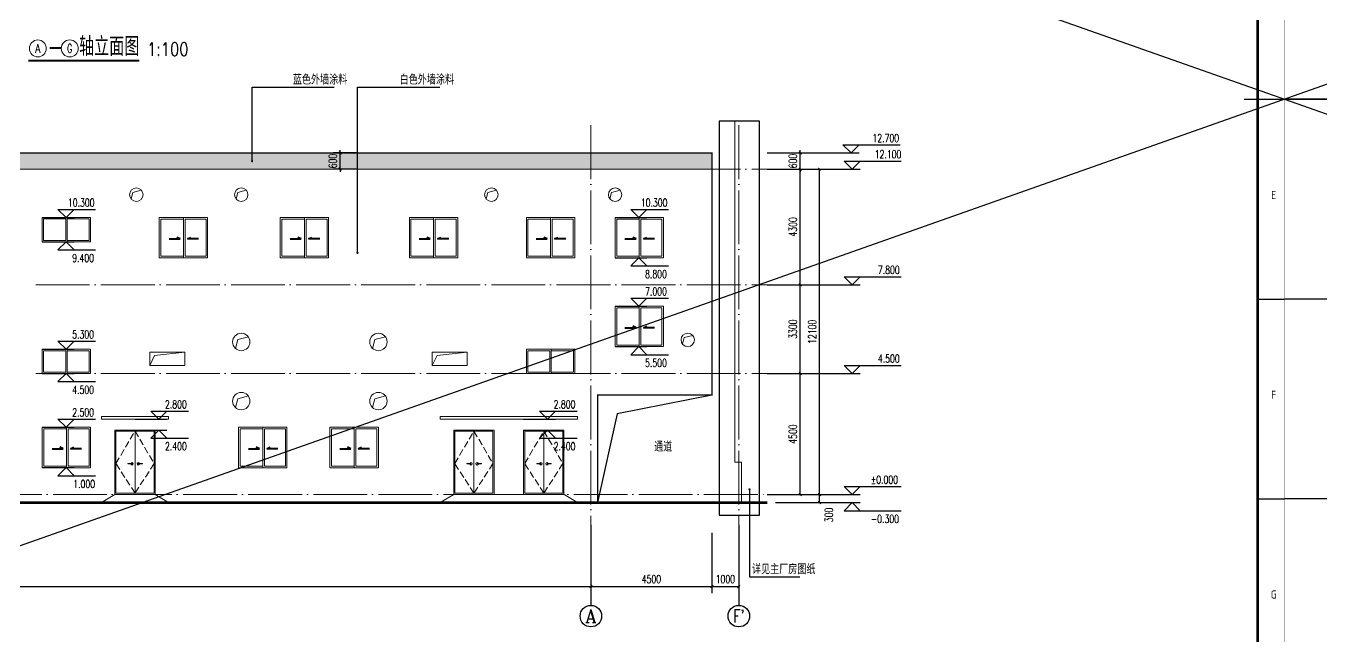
# Model space of a CAD drawing. Extents: x 238398 to 585159, y -66832 to 191977.
# Drawn here: x 402242 to 450397, y -27378 to -4691 of the extents above; entities that cross this region are included whole.
import ezdxf
from ezdxf.enums import TextEntityAlignment as Align

# ---------------------------------------------------------------- set-up
doc = ezdxf.new("R2010")
doc.units = 0
doc.header["$LTSCALE"] = 1000
doc.header["$MEASUREMENT"] = 0
doc.linetypes.add('DASH', pattern=[0.35, 0.25, -0.1])
doc.linetypes.add('DOTE', pattern=[2.42, 2, -0.2, 0.02, -0.2])
doc.layers.get('0').update_dxf_attribs({"color": 8})
doc.layers.get('Defpoints').update_dxf_attribs({"color": 8})
for name, color, linetype in [('-人员定位', 6, 'Continuous'), ('AXIS', 8, 'Continuous'), ('AXIS_TEXT', 8, 'Continuous'), ('DIM_ELEV', 8, 'Continuous'), ('DIM_LEAD', 8, 'Continuous'), ('DIM_SYMB', 8, 'Continuous'), ('PUB_DIM', 8, 'Continuous'), ('压型钢板', 8, 'Continuous'), ('填充', 8, 'Continuous')]:
    doc.layers.add(name, color=color, linetype=linetype)
for name, color, linetype, lineweight in [('DOTE', 8, 'DOTE', 13), ('PUB_HATCH', 8, 'Continuous', 5), ('PUB_TEXT', 8, 'Continuous', 20), ('WALL', 8, 'Continuous', 40), ('立面1线', 8, 'Continuous', 20), ('立面窗线', 8, 'Continuous', 15)]:
    doc.layers.add(name, color=color, linetype=linetype, lineweight=lineweight)
doc.styles.add('_TCH_AXIS', font='complex.shx', dxfattribs={"bigfont": 'gbcbig.shx'})
doc.styles.add('_TCH_DIM', font='SIMPLEX', dxfattribs={"bigfont": 'GBCBIG'})
doc.styles.add('_TCH_DIM_T3', font='SIMPLEX', dxfattribs={"width": 0.705882, "bigfont": 'GBCBIG'})
doc.styles.add('HZTXT', font='geditxt.shx', dxfattribs={"width": 0.8, "bigfont": 'hztxt1.shx'})
doc.styles.get("Standard").update_dxf_attribs({"font": 'gbenor.shx', "bigfont": 'gbcbig.shx'})
doc.styles.add('TK', font='GEDITXT.SHX', dxfattribs={"width": 0.85, "height": 3.5, "bigfont": 'hztxt1.shx'})
doc.dimstyles.new('_TCH_ARCH&&100', dxfattribs={"dimtxt": 297.5, "dimasz": 100, "dimexe": 250, "dimexo": 300, "dimgap": 126.25, "dimtad": 1, "dimdec": 0, "dimzin": 0, "dimdsep": 46, "dimtxsty": '_TCH_DIM_T3', "dimblk": 'ARCHTICK', "dimcen": 0.09, "dimazin": 2, "dimtfac": 1, "dimtdec": 0, "dimtix": 1, "dimtmove": 2, "dimatfit": 3, "dimfxl": 0, "dimtolj": 1, "dimtzin": 0, "dimarcsym": 0})

# ---------------------------------------------------------------- blocks, each defined once
blk = doc.blocks.new('GEDI_WK_A1')
at = {"color": 3}
for p, q in [((25, 297), (0, 297)), ((831, 297), (841, 297)), ((25, 222.75), (0, 222.75)), ((831, 222.75), (841, 222.75)), ((25, 148.5), (0, 148.5)), ((831, 148.5), (841, 148.5))]:
    blk.add_line(p, q, dxfattribs=at)
for points, const_width in [([(0, 0), (841, 0), (841, 594), (0, 594)], 0.1), ([(25, 10), (831, 10), (831, 584), (25, 584)], 1)]:
    blk.add_lwpolyline(points, close=True, dxfattribs=dict(at, const_width=const_width))
at = {"color": 3, "const_width": 0.5}
for points in [[(30, 297), (0, 297)], [(826, 297), (841, 297)]]:
    blk.add_lwpolyline(points, dxfattribs=at)
at = {"color": 3}
for s, p in [('E', (837, 259.88)), ('F', (837, 185.62)), ('G', (837, 111.38))]:
    blk.add_text(s, height=3, dxfattribs=at).set_placement(p, align=Align.CENTER)
blk = doc.blocks.new('CEEC_TK_A1')
blk.add_blockref('GEDI_WK_A1', (0, 0))
at = {"style": 'TK', "width": 0.85}
for tag, height, p in [('PROJECTNAME', 4.75, (776, 44)), ('PHASE', 4, (818, 44)), ('DRAWINGNAME', 4.75, (786, 31))]:
    blk.add_attdef(tag, text='', height=height, dxfattribs=at).set_placement(p, align=Align.MIDDLE_CENTER)
for tag, p, height in [('APPROVE', (663, 32.75), 3.5), ('DESIGN', (708, 32.75), 3.5), ('REVIEW1', (663, 25.75), 3.5), ('DRAW', (708, 25.75), 3.5), ('REVIEW2', (663, 18.75), 3.5), ('PROPORTION', (708, 18.75), 3.5), ('DRAWINGNUMBER', (758, 18.5), 4), ('CHECK', (663, 11.75), 3.5), ('DATE', (708, 11.75), 3.5), ('VERSION', (824, 11.75), 3.5)]:
    blk.add_attdef(tag, p, '', height=height, dxfattribs=at)
blk = doc.blocks.new('TCVFASDA')
at = {"layer": 'WALL', "color": 8}
for p, q in [((392589, 5656), (393002, 5656)), ((393002, 5656), (392878, 5714)), ((393276, 5656), (393400, 5714)), ((393690, 5656), (393276, 5656))]:
    blk.add_line(p, q, dxfattribs=at)
at = {"layer": '立面窗线'}
for p, q in [((393124, 6453), (393124, 4953)), ((393184, 6393), (393184, 5013))]:
    blk.add_line(p, q, dxfattribs=at)
blk.add_lwpolyline([(394024, 4953), (392224, 4953), (392224, 6453), (394024, 6453)], close=True, dxfattribs=at)
for points in [[(393124, 5013), (392284, 5013), (392284, 6393), (393124, 6393)], [(393184, 6393), (393964, 6393), (393964, 5013), (393184, 5013)]]:
    blk.add_lwpolyline(points, dxfattribs=at)
blk = doc.blocks.new('rtadsvdas')
at = {"layer": '立面窗线'}
for p, q in [((389917, -3893), (389917, -6203)), ((391337, -3893), (389917, -3893)), ((390627, -3893), (390627, -6203)), ((391337, -6203), (391337, -3893)), ((389917, -6203), (391337, -6203))]:
    blk.add_line(p, q, dxfattribs=at)
for points in [[(389877, -6253), (391377, -6253), (391377, -3853), (389877, -3853)], [(390518, -5114), (390361, -5114), (390361, -5102), (390518, -5102)], [(390748, -5114), (390905, -5114), (390905, -5102), (390748, -5102)]]:
    blk.add_lwpolyline(points, close=True, dxfattribs=at)
at = {"layer": '立面窗线', "linetype": 'DASH'}
blk.add_lwpolyline([(390627, -3893), (391337, -5098), (390627, -6203), (389917, -5098), (390627, -3893)], dxfattribs=at)
at = {"layer": '立面窗线'}
for centre in [(390518, -5108), (390748, -5108)]:
    blk.add_circle(centre, 46.4, dxfattribs=at)
blk = doc.blocks.new('_ArchTick')
at = {"color": 0, "linetype": 'ByBlock', "const_width": 0.4}
blk.add_lwpolyline([(-0.5, -0.5), (0.5, 0.5)], dxfattribs=at)
blk = doc.blocks.new('*D82')
at = {"layer": 'Defpoints', "color": 0}
for p in [(413925, -9416), (414825, -9416), (414825, -10016)]:
    blk.add_point(p, dxfattribs=at)
at = {"layer": 'PUB_DIM', "color": 0, "lineweight": -2}
for p, q in [((414525, -9416), (413675, -9416)), ((413925, -9416), (413925, -9316)), ((413925, -10016), (413925, -9416)), ((414525, -10016), (413675, -10016)), ((413925, -10016), (413925, -10116))]:
    blk.add_line(p, q, dxfattribs=at)
at = {"layer": 'PUB_DIM', "color": 0, "lineweight": -2, "xscale": 100, "yscale": 100, "zscale": 100}
for p, rotation in [((413925, -9416), 270), ((413925, -10016), 90)]:
    blk.add_blockref('_ArchTick', p, dxfattribs=dict(at, rotation=rotation))
at = {"layer": 'PUB_DIM', "color": 0, "insert": (413650, -9716), "char_height": 297.5, "attachment_point": 5, "rotation": 90, "style": '_TCH_DIM_T3'}
blk.add_mtext('\\A1;600', dxfattribs=at)
blk = doc.blocks.new('*D354')
at = {"layer": 'Defpoints', "color": 0}
for p in [(429506, -17616), (431034, -17616), (429506, -22116)]:
    blk.add_point(p, dxfattribs=at)
at = {"layer": 'PUB_DIM', "color": 0, "lineweight": -2}
for p, q in [((429806, -17616), (431284, -17616)), ((431034, -22116), (431034, -17616)), ((429806, -22116), (431284, -22116))]:
    blk.add_line(p, q, dxfattribs=at)
at = {"layer": 'PUB_DIM', "color": 0, "lineweight": -2, "xscale": 100, "yscale": 100, "zscale": 100}
for p, rotation in [((431034, -17616), 90), ((431034, -22116), 270)]:
    blk.add_blockref('_ArchTick', p, dxfattribs=dict(at, rotation=rotation))
at = {"layer": 'PUB_DIM', "color": 0, "insert": (430759, -19866), "char_height": 297.5, "attachment_point": 5, "rotation": 90, "style": '_TCH_DIM_T3'}
blk.add_mtext('\\A1;4500', dxfattribs=at)
blk = doc.blocks.new('*D355')
at = {"layer": 'Defpoints', "color": 0}
for p in [(429506, -14316), (431034, -14316), (429506, -17616)]:
    blk.add_point(p, dxfattribs=at)
at = {"layer": 'PUB_DIM', "color": 0, "lineweight": -2}
for p, q in [((429806, -14316), (431284, -14316)), ((431034, -17616), (431034, -14316)), ((429806, -17616), (431284, -17616))]:
    blk.add_line(p, q, dxfattribs=at)
at = {"layer": 'PUB_DIM', "color": 0, "lineweight": -2, "xscale": 100, "yscale": 100, "zscale": 100}
for p, rotation in [((431034, -14316), 90), ((431034, -17616), 270)]:
    blk.add_blockref('_ArchTick', p, dxfattribs=dict(at, rotation=rotation))
at = {"layer": 'PUB_DIM', "color": 0, "insert": (430759, -15966), "char_height": 297.5, "attachment_point": 5, "rotation": 90, "style": '_TCH_DIM_T3'}
blk.add_mtext('\\A1;3300', dxfattribs=at)
blk = doc.blocks.new('*D356')
at = {"layer": 'Defpoints', "color": 0}
for p in [(429506, -10016), (431034, -10016), (429506, -14316)]:
    blk.add_point(p, dxfattribs=at)
at = {"layer": 'PUB_DIM', "color": 0, "lineweight": -2}
for p, q in [((429806, -10016), (431284, -10016)), ((431034, -14316), (431034, -10016)), ((429806, -14316), (431284, -14316))]:
    blk.add_line(p, q, dxfattribs=at)
at = {"layer": 'PUB_DIM', "color": 0, "lineweight": -2, "xscale": 100, "yscale": 100, "zscale": 100}
for p, rotation in [((431034, -10016), 90), ((431034, -14316), 270)]:
    blk.add_blockref('_ArchTick', p, dxfattribs=dict(at, rotation=rotation))
at = {"layer": 'PUB_DIM', "color": 0, "insert": (430759, -12166), "char_height": 297.5, "attachment_point": 5, "rotation": 90, "style": '_TCH_DIM_T3'}
blk.add_mtext('\\A1;4300', dxfattribs=at)
blk = doc.blocks.new('*D357')
at = {"layer": 'Defpoints', "color": 0}
for p in [(429506, -9416), (431034, -9416), (429506, -10016)]:
    blk.add_point(p, dxfattribs=at)
at = {"layer": 'PUB_DIM', "color": 0, "lineweight": -2}
for p, q in [((429806, -9416), (431284, -9416)), ((431034, -9416), (431034, -9316)), ((431034, -10016), (431034, -9416)), ((429806, -10016), (431284, -10016)), ((431034, -10016), (431034, -10116))]:
    blk.add_line(p, q, dxfattribs=at)
at = {"layer": 'PUB_DIM', "color": 0, "lineweight": -2, "xscale": 100, "yscale": 100, "zscale": 100}
for p, rotation in [((431034, -9416), 270), ((431034, -10016), 90)]:
    blk.add_blockref('_ArchTick', p, dxfattribs=dict(at, rotation=rotation))
at = {"layer": 'PUB_DIM', "color": 0, "insert": (430759, -9716), "char_height": 297.5, "attachment_point": 5, "rotation": 90, "style": '_TCH_DIM_T3'}
blk.add_mtext('\\A1;600', dxfattribs=at)
blk = doc.blocks.new('*D358')
at = {"layer": 'AXIS', "color": 0, "lineweight": -2}
for p, q in [((430106, -22116), (432003, -22116)), ((431753, -22416), (431753, -22116)), ((430106, -22416), (432003, -22416))]:
    blk.add_line(p, q, dxfattribs=at)
at = {"layer": 'Defpoints', "color": 0}
for p in [(429806, -22116), (431753, -22116), (429806, -22416)]:
    blk.add_point(p, dxfattribs=at)
at = {"layer": 'AXIS', "color": 0, "lineweight": -2, "xscale": 100, "yscale": 100, "zscale": 100}
for p, rotation in [((431753, -22116), 90), ((431753, -22416), 270)]:
    blk.add_blockref('_ArchTick', p, dxfattribs=dict(at, rotation=rotation))
at = {"layer": 'AXIS', "color": 0, "insert": (432098, -22874), "char_height": 297.5, "attachment_point": 5, "rotation": 90, "style": '_TCH_DIM_T3'}
blk.add_mtext('\\A1;300', dxfattribs=at)
blk = doc.blocks.new('*D359')
at = {"layer": 'AXIS', "color": 0, "lineweight": -2}
for p, q in [((430106, -10016), (432003, -10016)), ((431753, -22116), (431753, -10016)), ((430106, -22116), (432003, -22116))]:
    blk.add_line(p, q, dxfattribs=at)
at = {"layer": 'Defpoints', "color": 0}
for p in [(429806, -10016), (431753, -10016), (429806, -22116)]:
    blk.add_point(p, dxfattribs=at)
at = {"layer": 'AXIS', "color": 0, "lineweight": -2, "xscale": 100, "yscale": 100, "zscale": 100}
for p, rotation in [((431753, -10016), 90), ((431753, -22116), 270)]:
    blk.add_blockref('_ArchTick', p, dxfattribs=dict(at, rotation=rotation))
at = {"layer": 'AXIS', "color": 0, "insert": (431478, -16066), "char_height": 297.5, "attachment_point": 5, "rotation": 90, "style": '_TCH_DIM_T3'}
blk.add_mtext('\\A1;12100', dxfattribs=at)
blk = doc.blocks.new('*D374')
at = {"layer": 'AXIS', "color": 0, "lineweight": -2}
for p, q in [((427748, -23535), (427748, -25785)), ((428748, -23535), (428748, -25785)), ((427748, -25535), (428748, -25535))]:
    blk.add_line(p, q, dxfattribs=at)
at = {"layer": 'Defpoints', "color": 0}
for p in [(427748, -23235), (428748, -23235), (428748, -25535)]:
    blk.add_point(p, dxfattribs=at)
at = {"layer": 'AXIS', "color": 0, "lineweight": -2, "xscale": 100, "yscale": 100, "zscale": 100, "rotation": 180}
blk.add_blockref('_ArchTick', (427748, -25535), dxfattribs=at)
at = {"layer": 'AXIS', "color": 0, "lineweight": -2, "xscale": 100, "yscale": 100, "zscale": 100}
blk.add_blockref('_ArchTick', (428748, -25535), dxfattribs=at)
at = {"layer": 'AXIS', "color": 0, "insert": (428248, -25260), "char_height": 297.5, "attachment_point": 5, "style": '_TCH_DIM_T3'}
blk.add_mtext('\\A1;1000', dxfattribs=at)
blk = doc.blocks.new('*D375')
at = {"layer": 'AXIS', "color": 0, "lineweight": -2}
for p, q in [((423248, -23535), (423248, -25785)), ((427748, -23535), (427748, -25785)), ((423248, -25535), (427748, -25535))]:
    blk.add_line(p, q, dxfattribs=at)
at = {"layer": 'Defpoints', "color": 0}
for p in [(423248, -23235), (427748, -23235), (427748, -25535)]:
    blk.add_point(p, dxfattribs=at)
at = {"layer": 'AXIS', "color": 0, "lineweight": -2, "xscale": 100, "yscale": 100, "zscale": 100, "rotation": 180}
blk.add_blockref('_ArchTick', (423248, -25535), dxfattribs=at)
at = {"layer": 'AXIS', "color": 0, "lineweight": -2, "xscale": 100, "yscale": 100, "zscale": 100}
blk.add_blockref('_ArchTick', (427748, -25535), dxfattribs=at)
at = {"layer": 'AXIS', "color": 0, "insert": (425498, -25260), "char_height": 297.5, "attachment_point": 5, "style": '_TCH_DIM_T3'}
blk.add_mtext('\\A1;4500', dxfattribs=at)
blk = doc.blocks.new('*D376')
at = {"layer": 'AXIS', "color": 0, "lineweight": -2}
for p, q in [((379748, -23535), (379748, -25785)), ((423248, -23535), (423248, -25785)), ((379748, -25535), (423248, -25535))]:
    blk.add_line(p, q, dxfattribs=at)
at = {"layer": 'Defpoints', "color": 0}
for p in [(379748, -23235), (423248, -23235), (423248, -25535)]:
    blk.add_point(p, dxfattribs=at)
at = {"layer": 'AXIS', "color": 0, "lineweight": -2, "xscale": 100, "yscale": 100, "zscale": 100, "rotation": 180}
blk.add_blockref('_ArchTick', (379748, -25535), dxfattribs=at)
at = {"layer": 'AXIS', "color": 0, "lineweight": -2, "xscale": 100, "yscale": 100, "zscale": 100}
blk.add_blockref('_ArchTick', (423248, -25535), dxfattribs=at)
at = {"layer": 'AXIS', "color": 0, "insert": (401498, -25260), "char_height": 297.5, "attachment_point": 5, "style": '_TCH_DIM_T3'}
blk.add_mtext('\\A1;43500', dxfattribs=at)

msp = doc.modelspace()

# ---------------------------------------------------------------- hatches: boundary and pattern name
at = {"layer": '填充'}
h = msp.add_hatch(dxfattribs=at)
h.set_pattern_fill('松散材料', color=256, scale=30, style=0)
h.set_pattern_definition([(0, (0, 0), (28.125, 56.25), [0, -56.25])])
h.paths.add_polyline_path([(427748.4, -10015.8), (427748.4, -9415.8), (401902.5, -9415.8), (401902.5, -10015.8)])

# ---------------------------------------------------------------- linework, layer by layer
at = {"layer": '-人员定位'}
for p, q in [((364934.5, 22280.2), (533134.5, -37119.8)), ((533134.5, 22280.2), (364934.5, -37119.8))]:
    msp.add_line(p, q, dxfattribs=at)
at = {"layer": 'AXIS'}
for p, q in [((423248.4, -23235.3), (423248.4, -26235.3)), ((428748.4, -23235.3), (428748.4, -26235.3))]:
    msp.add_line(p, q, dxfattribs=at)
msp.add_lwpolyline([(428021.6, -22885.4), (429521.1, -22885.4), (429521.1, -8237.1), (428021.6, -8237.1)], close=True, dxfattribs=at)
for centre in [(423248.4, -26635.3), (428748.4, -26635.3)]:
    msp.add_circle(centre, 400, dxfattribs=at)
at = {"layer": 'DIM_ELEV'}
for p, q in [((432918.9, -9415.8), (432618.9, -9115.8)), ((432618.9, -9115.8), (434747.1, -9115.8)), ((432918.9, -9415.8), (433218.9, -9115.8)), ((431034, -9415.8), (433218.9, -9415.8)), ((431076.4, -10015.8), (433261.2, -10015.8)), ((432961.2, -10015.8), (432661.2, -9715.8)), ((432661.2, -9715.8), (434789.4, -9715.8)), ((432961.2, -10015.8), (433261.2, -9715.8)), ((403733.1, -11815.8), (403433.1, -11515.8)), ((403433.1, -11515.8), (404833.5, -11515.8)), ((403733.1, -11815.8), (404033.1, -11515.8)), ((425033.6, -11815.8), (424733.6, -11515.8)), ((424733.6, -11515.8), (426133.9, -11515.8)), ((425033.6, -11815.8), (425333.6, -11515.8)), ((402848.2, -11815.8), (404033.1, -11815.8)), ((424148.7, -11815.8), (425333.6, -11815.8)), ((402848.2, -12715.8), (404033.1, -12715.8)), ((403733.1, -12715.8), (403433.1, -13015.8)), ((403733.1, -12715.8), (404033.1, -13015.8)), ((403433.1, -13015.8), (404833.5, -13015.8)), ((424148.7, -13315.8), (425333.6, -13315.8)), ((425033.6, -13315.8), (424733.6, -13615.8)), ((425033.6, -13315.8), (425333.6, -13615.8)), ((424733.6, -13615.8), (426133.9, -13615.8)), ((431076.4, -14315.8), (433261.2, -14315.8)), ((432961.2, -14315.8), (432661.2, -14015.8)), ((432661.2, -14015.8), (434789.4, -14015.8)), ((432961.2, -14315.8), (433261.2, -14015.8)), ((425033.6, -15115.8), (424733.6, -14815.8)), ((424733.6, -14815.8), (426133.9, -14815.8)), ((425033.6, -15115.8), (425333.6, -14815.8)), ((424148.7, -15115.8), (425333.6, -15115.8)), ((402848.2, -16715.8), (404033.1, -16715.8)), ((403733.1, -16715.8), (403433.1, -16415.8)), ((403433.1, -16415.8), (404833.5, -16415.8)), ((403733.1, -16715.8), (404033.1, -16415.8)), ((424148.7, -16615.8), (425333.6, -16615.8)), ((425033.6, -16615.8), (424733.6, -16915.8)), ((425033.6, -16615.8), (425333.6, -16915.8)), ((424733.6, -16915.8), (426133.9, -16915.8)), ((432961.2, -17615.8), (432661.2, -17315.8)), ((432661.2, -17315.8), (434789.4, -17315.8)), ((432961.2, -17615.8), (433261.2, -17315.8)), ((402848.2, -17615.8), (404033.1, -17615.8)), ((403733.1, -17615.8), (403433.1, -17915.8)), ((403733.1, -17615.8), (404033.1, -17915.8)), ((431076.4, -17615.8), (433261.2, -17615.8)), ((403433.1, -17915.8), (404833.5, -17915.8)), ((407183.4, -19315.8), (406883.4, -19015.8)), ((406883.4, -19015.8), (408283.8, -19015.8)), ((407183.4, -19315.8), (407483.4, -19015.8)), ((421633.3, -19315.8), (421333.3, -19015.8)), ((421333.3, -19015.8), (422733.6, -19015.8)), ((421633.3, -19315.8), (421933.3, -19015.8)), ((402848.2, -19615.8), (404033.1, -19615.8)), ((403733.1, -19615.8), (403433.1, -19315.8)), ((403433.1, -19315.8), (404833.5, -19315.8)), ((403733.1, -19615.8), (404033.1, -19315.8)), ((406298.6, -19315.8), (407483.4, -19315.8)), ((406298.6, -19715.8), (407483.4, -19715.8)), ((407183.4, -19715.8), (406883.4, -20015.8)), ((407183.4, -19715.8), (407483.4, -20015.8)), ((420748.4, -19315.8), (421933.3, -19315.8)), ((420748.4, -19715.8), (421933.3, -19715.8)), ((421633.3, -19715.8), (421333.3, -20015.8)), ((421633.3, -19715.8), (421933.3, -20015.8)), ((406883.4, -20015.8), (408283.8, -20015.8)), ((421333.3, -20015.8), (422733.6, -20015.8)), ((402848.2, -21115.8), (404033.1, -21115.8)), ((403733.1, -21115.8), (403433.1, -21415.8)), ((403733.1, -21115.8), (404033.1, -21415.8)), ((403433.1, -21415.8), (404833.5, -21415.8)), ((431076.4, -22115.8), (433261.2, -22115.8)), ((432961.2, -22115.8), (432661.2, -21815.8)), ((432661.2, -21815.8), (434789.4, -21815.8)), ((432961.2, -22115.8), (433261.2, -21815.8)), ((431076.4, -22415.8), (433261.2, -22415.8)), ((432961.2, -22415.8), (432661.2, -22715.8)), ((432961.2, -22415.8), (433261.2, -22715.8)), ((432661.2, -22715.8), (434789.4, -22715.8))]:
    msp.add_line(p, q, dxfattribs=at)
at = {"layer": 'DIM_LEAD'}
for p, q in [((410650.4, -9721.1), (410650.4, -6973.1)), ((410650.4, -6973.1), (413708.4, -6973.1)), ((414570.4, -13128.8), (414570.4, -6973.1)), ((414570.4, -13128.8), (414570.4, -6973.1)), ((414570.4, -6973.1), (417633.7, -6973.1)), ((429144.6, -21920.8), (429144.6, -25176.5)), ((429144.6, -25176.5), (431020.1, -25176.5))]:
    msp.add_line(p, q, dxfattribs=at)
at = {"layer": 'DIM_LEAD', "const_width": 40}
for points in [[(410650.4, -9741.1, 1), (410650.4, -9701.1, 1)], [(414570.4, -13148.8, 1), (414570.4, -13108.8, 1)], [(414570.4, -13148.8, 1), (414570.4, -13108.8, 1)], [(429144.6, -21900.8, 1), (429144.6, -21940.8, 1)]]:
    msp.add_lwpolyline(points, format="xyb", close=True, dxfattribs=at)
at = {"layer": 'DIM_SYMB', "const_width": 70}
msp.add_lwpolyline([(402335, -5982.1), (406463.7, -5982.1)], dxfattribs=at)
at = {"layer": 'DOTE'}
for p, q in [((423248.4, -8386.6), (423248.4, -23235.3)), ((428748.4, -8386.6), (428748.4, -23235.3)), ((402611.8, -10015.8), (429805.8, -10015.8)), ((402611.8, -14315.8), (429805.8, -14315.8)), ((402611.8, -17615.8), (429805.8, -17615.8)), ((379051.1, -22115.8), (429805.8, -22115.8))]:
    msp.add_line(p, q, dxfattribs=at)
at = {"layer": 'PUB_HATCH'}
msp.add_lwpolyline([(428848.4, -22415.8), (428848.4, -20915.8), (428598.4, -20915.8), (428598.4, -8237.1)], dxfattribs=at)
at = {"layer": 'PUB_TEXT'}
for centre in [(402685, -5527.1), (403870.4, -5527.1)]:
    msp.add_circle(centre, 315, dxfattribs=at)
at = {"layer": '压型钢板'}
msp.add_lwpolyline([(427748.4, -18415.8), (424227.8, -19109.1), (423498.4, -22415.8)], dxfattribs=at)
at = {"layer": '立面1线'}
for points, const_width in [([(379498.4, -22415.8), (379498.4, -12115.8), (401902.5, -12115.8), (401902.5, -9415.8), (427748.4, -9415.8), (427748.4, -18415.8), (423498.4, -18415.8), (423498.4, -22415.8)], 50), ([(379001.1, -22415.8), (429805.8, -22415.8)], 100)]:
    msp.add_lwpolyline(points, dxfattribs=dict(at, const_width=const_width))
for points in [[(401902.5, -10015.8), (427748.4, -10015.8)], [(406532.5, -10796.6), (406219.7, -10879.3), (406153.2, -11122)], [(410432.5, -10796.6), (410119.7, -10879.3), (410053.2, -11122)], [(419732.5, -10796.6), (419419.7, -10879.3), (419353.2, -11122)], [(424332.5, -10796.6), (424019.7, -10879.3), (423953.2, -11122)], [(410511.9, -16250.6), (410119.7, -16354.3), (410030, -16681.5)], [(415611.9, -16250.6), (415219.7, -16354.3), (415130, -16681.5)], [(427032.5, -16196.6), (426719.7, -16279.3), (426653.2, -16522)], [(408148.4, -16815.8), (407028.2, -16940.6), (406848.4, -17315.8)], [(418648.4, -16815.8), (417528.2, -16940.6), (417348.4, -17315.8)], [(410511.9, -18450.6), (410119.7, -18554.3), (410030, -18881.5)], [(415611.9, -18450.6), (415219.7, -18554.3), (415130, -18881.5)], [(423498.4, -22415.8), (423498.4, -22415.8), (423498.4, -18415.8), (427748.4, -18415.8)], [(405048.3, -22415.8), (405548.4, -22115.8), (407048.4, -22115.8), (407548.5, -22415.8)], [(422748.5, -22415.8), (422248.4, -22115.8), (420748.4, -22115.8), (419648.5, -22115.8), (418148.5, -22115.8), (417648.4, -22415.8)]]:
    msp.add_lwpolyline(points, dxfattribs=at)
for points in [[(406848.4, -17315.8), (408148.4, -17315.8), (408148.4, -16815.8), (406848.4, -16815.8)], [(417348.4, -17315.8), (418648.4, -17315.8), (418648.4, -16815.8), (417348.4, -16815.8)], [(405048.8, -19315.8), (405048.8, -19215.8), (407548.4, -19215.8), (407548.4, -19315.8)], [(417648.4, -19315.8), (417648.4, -19215.8), (422748.4, -19215.8), (422748.4, -19315.8)]]:
    msp.add_lwpolyline(points, close=True, dxfattribs=at)
for centre, radius in [((406348.4, -10965.8), 250), ((410248.4, -10965.8), 250), ((419548.4, -10965.8), 250), ((424148.4, -10965.8), 250), ((410248.4, -16440.8), 325), ((415348.4, -16440.8), 325), ((426848.4, -16365.8), 250), ((410248.4, -18640.8), 325), ((415348.4, -18640.8), 325)]:
    msp.add_circle(centre, radius, dxfattribs=at)
at = {"layer": '立面窗线'}
for points in [[(402848.2, -12715.8), (404648.2, -12715.8), (404648.2, -11815.8), (402848.2, -11815.8)], [(402848.2, -17615.8), (404648.2, -17615.8), (404648.2, -16715.8), (402848.2, -16715.8)], [(420848.4, -17615.8), (422648.4, -17615.8), (422648.4, -16715.8), (420848.4, -16715.8)]]:
    msp.add_lwpolyline(points, close=True, dxfattribs=at)
for points in [[(403723.2, -11865.8), (402898.2, -11865.8), (402898.2, -12665.8), (403723.2, -12665.8)], [(403723.2, -11865.8), (403723.2, -12665.8)], [(403773.2, -11815.8), (403773.2, -12715.8)], [(403773.2, -12665.8), (404598.2, -12665.8), (404598.2, -11865.8), (403773.2, -11865.8)], [(403723.2, -16765.8), (402898.2, -16765.8), (402898.2, -17565.8), (403723.2, -17565.8)], [(403723.2, -16765.8), (403723.2, -17565.8)], [(403773.2, -16715.8), (403773.2, -17615.8)], [(403773.2, -17565.8), (404598.2, -17565.8), (404598.2, -16765.8), (403773.2, -16765.8)], [(421723.4, -16765.8), (420898.4, -16765.8), (420898.4, -17565.8), (421723.4, -17565.8)], [(421723.4, -16765.8), (421723.4, -17565.8)], [(421773.4, -16715.8), (421773.4, -17615.8)], [(421773.4, -17565.8), (422598.4, -17565.8), (422598.4, -16765.8), (421773.4, -16765.8)]]:
    msp.add_lwpolyline(points, dxfattribs=at)

# ---------------------------------------------------------------- block references
at = {"xscale": 100, "yscale": 100, "zscale": 100}
for p in [(364934.5, -37119.8), (449034.5, -37119.8)]:
    msp.add_blockref('CEEC_TK_A1', p, dxfattribs=at)
for name, p in [('TCVFASDA', (14974.3, -18269.1)), ('TCVFASDA', (19474.3, -18269.1)), ('TCVFASDA', (24274.3, -18269.1)), ('TCVFASDA', (28624.3, -18269.1)), ('TCVFASDA', (31924.6, -18269.1)), ('TCVFASDA', (31924.6, -21569.1)), ('TCVFASDA', (10624.1, -26069.1)), ('rtadsvdas', (15671.2, -15862.8)), ('TCVFASDA', (17924.2, -26069.1)), ('TCVFASDA', (21323.8, -26069.1)), ('rtadsvdas', (28271.3, -15862.8)), ('rtadsvdas', (30871.2, -15862.8))]:
    msp.add_blockref(name, p)

# ---------------------------------------------------------------- texts
at = {"layer": 'AXIS_TEXT', "style": '_TCH_AXIS'}
msp.add_text('A', height=485.9, dxfattribs=at).set_placement((423040.1, -26878.3), (423456.7, -26878.3), align=Align.FIT)
at = {"layer": 'AXIS_TEXT', "style": '_TCH_AXIS', "width": 0.84}
msp.add_text("F'", height=480.46, dxfattribs=at).set_placement((428537, -26875.6), (428959.8, -26875.6), align=Align.FIT)
at = {"layer": 'PUB_TEXT'}
for s, height, style, width, p in [('轴立面图', 700, 'HZTXT', 0.8, (404220.4, -5807.1)), ('-', 700, 'HZTXT', 0.8, (403035, -5807.1)), ('1:100', 500, 'HZTXT', 0.8, (406743.7, -5807.1)), ('12.700', 297.5, '_TCH_DIM', 0.705882, (433717.1, -9010.8)), ('12.100', 297.5, '_TCH_DIM', 0.705882, (433799.4, -9610.8)), ('10.300', 297.5, '_TCH_DIM', 0.705882, (403803.5, -11410.8)), ('10.300', 297.5, '_TCH_DIM', 0.705882, (425103.9, -11410.8)), ('9.400', 297.5, '_TCH_DIM', 0.705882, (403963.5, -13470.8)), ('8.800', 297.5, '_TCH_DIM', 0.705882, (425263.9, -14070.8)), ('7.800', 297.5, '_TCH_DIM', 0.705882, (433919.4, -13910.8)), ('7.000', 297.5, '_TCH_DIM', 0.705882, (425263.9, -14710.8)), ('5.300', 297.5, '_TCH_DIM', 0.705882, (403963.5, -16310.8)), ('5.500', 297.5, '_TCH_DIM', 0.705882, (425263.9, -17370.8)), ('4.500', 297.5, '_TCH_DIM', 0.705882, (433919.4, -17210.8)), ('4.500', 297.5, '_TCH_DIM', 0.705882, (403963.5, -18370.8)), ('2.800', 297.5, '_TCH_DIM', 0.705882, (407413.8, -18910.8)), ('2.800', 297.5, '_TCH_DIM', 0.705882, (421863.6, -18910.8)), ('2.500', 297.5, '_TCH_DIM', 0.705882, (403963.5, -19210.8)), ('2.400', 297.5, '_TCH_DIM', 0.705882, (407413.8, -20470.8)), ('2.400', 297.5, '_TCH_DIM', 0.705882, (421863.6, -20470.8)), ('1.000', 297.5, '_TCH_DIM', 0.705882, (404003.5, -21870.8)), ('%%P0.000', 297.5, '_TCH_DIM', 0.705882, (433659.4, -21710.8)), ('-0.300', 297.5, '_TCH_DIM', 0.705882, (433659.4, -23170.8))]:
    msp.add_text(s, height=height, dxfattribs=dict(at, style=style, width=width)).set_placement(p)
at = {"layer": 'PUB_TEXT', "style": 'HZTXT', "width": 0.8}
for s, height, p, p2 in [('A', 322.8, (402586.7, -5688.5), (402783.4, -5688.5)), ('G', 328.2, (403776.6, -5691.2), (403964.1, -5691.2))]:
    msp.add_text(s, height=height, dxfattribs=at).set_placement(p, p2, align=Align.FIT)
at = {"layer": 'PUB_TEXT', "style": '_TCH_DIM'}
for s, p in [('蓝色外墙涂料', (412166.1, -6868.1)), ('白色外墙涂料', (416136.1, -6868.1)), ('详见主厂房图纸', (429235.8, -25071.5))]:
    msp.add_text(s, height=337.59, dxfattribs=at).set_placement(p)
at = {"layer": 'PUB_TEXT'}
msp.add_text('通道', height=337.59, dxfattribs=at).set_placement((425598.6, -20516.4))

# ---------------------------------------------------------------- dimensions: what is measured, and where the dimension line sits
at = {"layer": 'AXIS'}
for p1, p2, distance, picture, middle in [((429805.8, -22115.8), (429805.8, -10015.8), -1947.4, '*D359', (431478.2, -16065.8)), ((379748.4, -23235.3), (423248.4, -23235.3), -2300, '*D376', (401498.4, -25260.3)), ((423248.4, -23235.3), (427748.4, -23235.3), -2300, '*D375', (425498.4, -25260.3)), ((427748.4, -23235.3), (428748.4, -23235.3), -2300, '*D374', (428248.4, -25260.3))]:
    dim = msp.add_aligned_dim(p1=p1, p2=p2, distance=distance, dimstyle='_TCH_ARCH&&100', dxfattribs=at)
    dim.commit()
    dim.dimension.update_dxf_attribs({"geometry": picture, "text_midpoint": middle})
dim = msp.add_linear_dim(base=(431753.2, -22115.8), p1=(429805.8, -22415.8), p2=(429805.8, -22115.8), angle=90, dimstyle='_TCH_ARCH&&100', dxfattribs=at)
dim.commit()
dim.dimension.update_dxf_attribs({"geometry": '*D358', "text_midpoint": (432098.2, -22874.5), "dimtype": 129})
at = {"layer": 'PUB_DIM'}
for p1, p2, distance, picture, middle in [((414825.5, -10015.8), (414825.5, -9415.8), 900.5, '*D82', (413650, -9715.8)), ((429505.8, -10015.8), (429505.8, -9415.8), -1528.2, '*D357', (430759, -9715.8)), ((429505.8, -14315.8), (429505.8, -10015.8), -1528.2, '*D356', (430759, -12165.8)), ((429505.8, -17615.8), (429505.8, -14315.8), -1528.2, '*D355', (430759, -15965.8)), ((429505.8, -22115.8), (429505.8, -17615.8), -1528.2, '*D354', (430759, -19865.8))]:
    dim = msp.add_aligned_dim(p1=p1, p2=p2, distance=distance, dimstyle='_TCH_ARCH&&100', dxfattribs=at)
    dim.commit()
    dim.dimension.update_dxf_attribs({"geometry": picture, "text_midpoint": middle})

doc.saveas('drawing.dxf')
